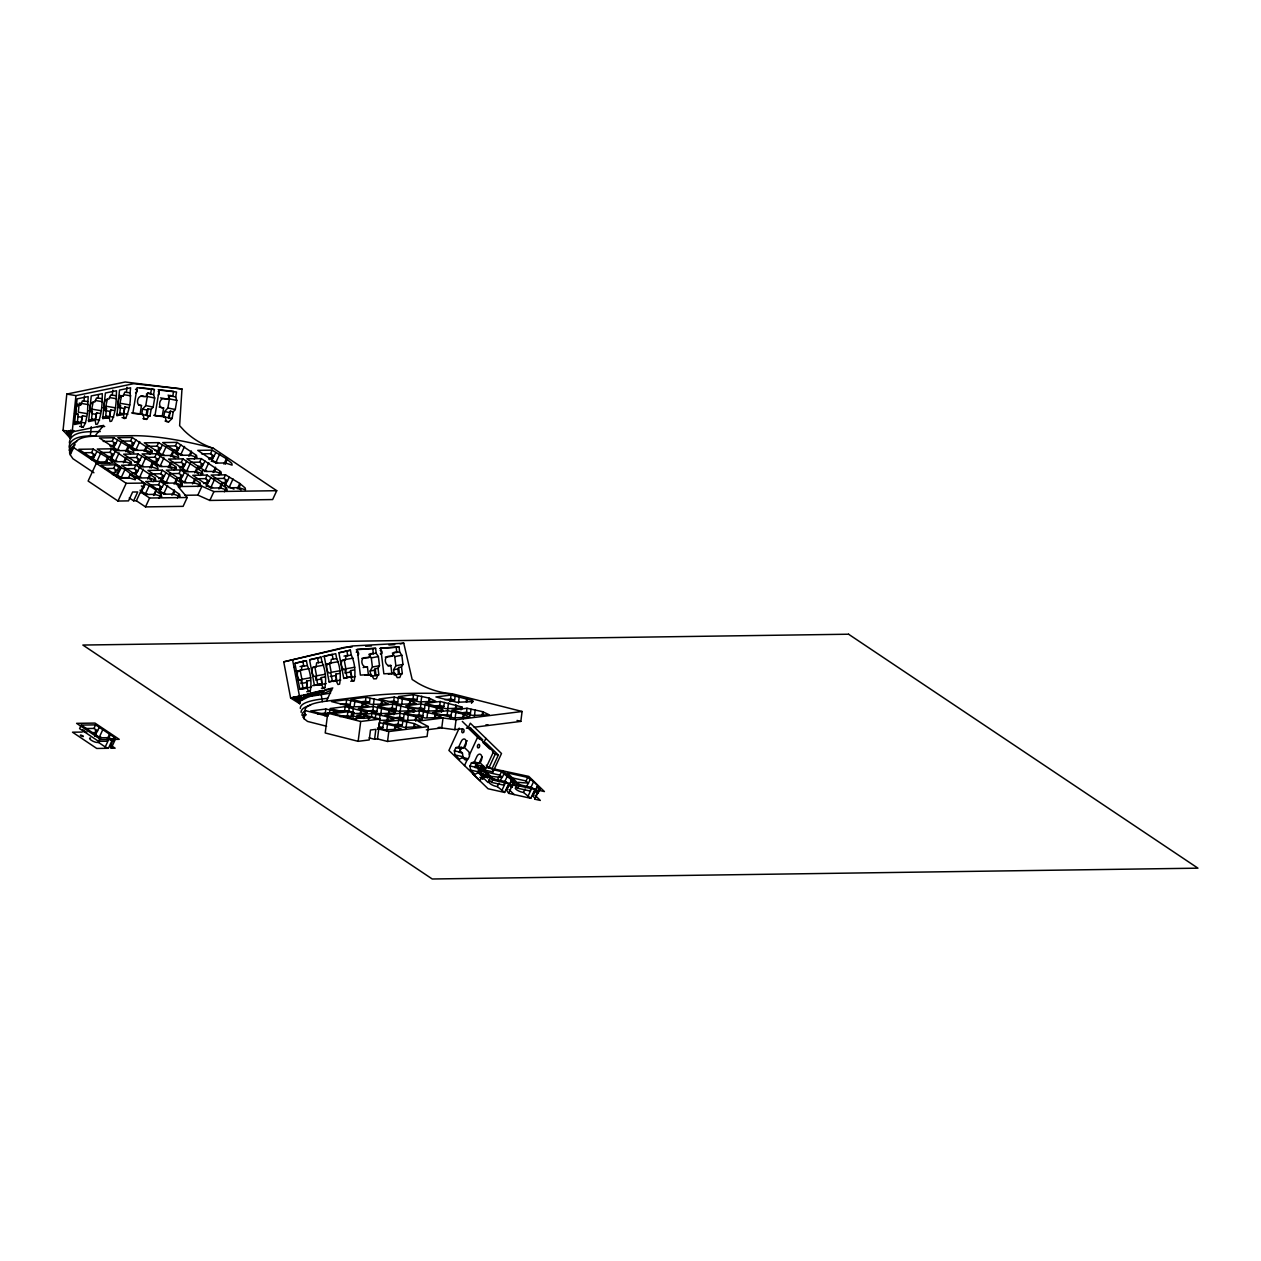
<?xml version="1.0" encoding="UTF-8"?>
<svg xmlns="http://www.w3.org/2000/svg" width="1261" height="1261" viewBox="0 0 1261 1261"><rect width="100%" height="100%" fill="white"/><g stroke="black" fill="none" stroke-linecap="round" stroke-linejoin="round"><path stroke-width="1.5" d="M326.615 726.257L307.526 721.418L304.011 718.66L305.052 710.542A112.497 19.908 7.3 0 1 326.52 701.116L332.116 688.664L290.629 698.027L296.146 696.702L300.213 701.652L298.447 696.151L301.158 695.505L299.724 703.733L290.629 698.027L283.741 661.836L344.3 647.382L352.055 646.956M72.665 429.922L70.08 438.056L63.05 430.348L66.801 394.078L125.202 382.004L181.978 388.971L179.614 425.666L184.216 430.647A94.039 81.855 -37.2 0 0 213.487 448.349L276.742 490.702L272.644 499.561L209.83 500.444L197.851 495.1L185.02 495.274M69.119 447.277A112.497 31.005 24.8 0 1 90.319 435.912L91.281 426.707M63.05 430.348L72.192 431.908L75.944 395.639L133.65 383.691L181.978 388.971M74.084 423.207L77.362 422.53L78.214 414.254L74.557 413.624M79.065 404.891L78.308 412.158L87.45 413.718L88.175 396.569L77.094 398.87L74.446 424.5L81.003 423.144L81.729 427.353L83.305 427.022L85.449 423.034L87.45 413.718M82.469 415.767L81.193 422.53L82.469 415.767L86.126 416.398M87.655 401.565L84.014 400.951L84.519 395.954M91.091 412.016L93.204 401.96M88.223 420.276L91.501 419.598L92.352 411.322L88.696 410.708M95.158 420.212L95.868 424.421L97.444 424.106C101.905 414.901 102.173 404.04 102.314 393.653L91.249 395.938L88.585 421.568L95.158 420.212L91.501 419.598M96.624 412.836L95.347 419.598L96.624 412.836L100.265 413.466M101.81 398.649L98.153 398.019L98.5 394.693M102.362 417.344L105.64 416.666L106.491 408.391L102.835 407.776M105.23 409.084L107.343 399.043M109.297 417.296L102.74 418.652L105.388 393.006L116.469 390.721C116.311 401.108 116.044 411.984 111.583 421.174L110.006 421.505L109.297 417.296L105.64 416.666M110.763 409.92L109.486 416.682L110.763 409.92L114.42 410.534M115.949 395.718L112.292 395.103L112.812 390.106M119.369 406.152L121.482 396.112M119.779 413.75L120.63 405.475L119.622 405.679A4.618 1.891 -80.3 0 1 118.124 401.55A4.618 1.891 -80.3 0 1 120.552 396.6L123.231 396.033L124.776 392.155L130.088 392.801C131.207 401.487 128.985 410.566 125.722 418.258L124.145 418.573L123.436 414.365L116.501 414.428M124.902 406.988L123.625 413.75L124.902 406.988L128.559 407.618M126.431 392.171L126.951 387.174M130.088 392.801L130.608 387.789L119.527 390.09L116.879 415.72L123.436 414.365M317.756 713.962L325.322 713.017L325.827 709.045L339.603 711.992M352.907 719.022L353.758 712.418L347.074 710.715L327.75 713.127L325.212 732.972L358.156 741.326L369.221 739.939L370.482 730.024L375.857 729.347L374.58 739.261L369.126 737.89M329.578 712.733L329.909 710.085M333.613 713.884L334.039 710.573M337.081 711.551L344.647 710.589L345.151 706.633L366.762 712.102L365.611 714.861M340.47 704.363L346.144 703.654L346.649 699.697L362.285 703.102L368.811 706.223L352.45 706.901L331.517 701.589L346.649 699.697M339.792 716.626L347.374 715.681L347.878 711.708L353.758 712.418M362.648 717.793L353.679 718.912L332.731 713.6L348.73 711.63L349.234 707.657M345.325 706.318L350.227 704.694L350.731 700.722M350.211 717.887L348.84 716.926L351.157 716.642L351.661 712.67M352.513 714.766L353.364 708.162M354.231 706.192L354.861 701.226M356.311 719.511L356.642 716.863L352.56 715.822M360.362 713.348L360.788 710.038M361.86 706.412L362.285 703.102M361.009 713.379L361.34 710.731M358.156 741.326L360.693 721.481L380.018 719.069L377.48 738.899L374.58 739.261M362.506 706.444L362.837 703.796M359.795 701.951L365.469 701.242L365.974 697.27L381.61 700.69L388.136 703.811L371.774 704.473L350.842 699.161L365.974 697.27M363.72 718.455L364.066 715.822L366.163 715.554L380.018 719.069M364.65 703.906L369.552 702.282L370.056 698.31M368.338 719.936L369.489 717.194L364.066 715.822M379.482 720.394L394.047 719.936L387.521 716.815L371.885 713.411L371.38 717.367L374.107 718.061M373.335 705.419L374.186 698.815M367.203 711.141L372.878 710.432L373.382 706.475L394.992 711.945L393.858 714.703M375.967 714.435L375.006 718.36M372.074 713.095L376.96 711.472L377.465 707.5M381.185 704.001L381.61 700.69M379.466 719.905L380.097 714.94M378.962 725.248L379.293 722.6L394.929 726.021L401.471 729.142L385.109 729.804L377.496 727.881M381.831 704.032L382.162 701.384M380.743 714.609L381.594 708.004M377.417 729.347A4.618 0.82 7.3 0 1 377.985 729.236L382.871 727.613L383.391 723.641M387.095 720.126L387.521 716.815M387.742 720.157L388.073 717.509M388.593 713.19L389.019 709.88M386.67 730.75L387.505 724.129M389.239 713.222L389.57 710.573M387.537 741.452L388.798 731.538L428.346 726.588L427.085 736.503L387.537 741.452L377.48 738.899M384.637 708.966L392.203 708.02L392.707 704.048L414.317 709.533L413.986 712.181M388.025 701.794L393.7 701.084L394.204 697.112L409.841 700.533L416.382 703.654L400.021 704.316L379.072 699.004L394.204 697.112M395.45 711.976L396.789 705.088M396.537 703.291L395.182 702.33L397.782 702.125L398.287 698.153M394.504 729.331L394.929 726.021M395.15 729.347L395.497 726.714M392.439 724.87L398.113 724.145L398.618 720.189L414.254 723.593L420.796 726.714L404.434 727.392L383.486 722.08L398.618 720.189M400.068 712.197L400.919 705.593M392.045 718.171L399.611 717.21L400.115 713.253L415.752 716.658L422.293 719.779L405.932 720.457L384.983 715.145L400.115 713.253M401.786 703.606L402.417 698.657M396.742 726.935A4.618 0.82 7.3 0 1 397.31 726.809L402.196 725.185L404.214 714.278M407.918 710.778L408.343 707.468M405.979 728.322L406.83 721.718M408.564 710.81L408.895 708.162M409.415 703.843L409.841 700.533M407.492 721.387L408.328 714.782M410.061 703.874L410.392 701.226M407.35 699.382L413.025 698.673L413.529 694.701L429.166 698.121L435.707 701.242L419.346 701.904L398.397 696.592L413.529 694.701M413.182 712.276L414.317 709.533M412.221 701.321L417.107 699.697L417.612 695.741M413.829 726.903L414.254 723.593M414.475 726.935L414.806 724.287M415.342 719.968L415.752 716.658M415.799 721.324L416.319 717.351M413.261 715.507L418.936 714.798L419.44 710.826L435.077 714.246L441.618 717.367L425.256 718.029L404.308 712.733L419.44 710.826M414.759 708.572L420.433 707.862L420.953 703.89L442.564 709.376L441.413 712.118M420.89 702.85L421.741 696.23M422.183 718.754L423.538 711.866M419.629 710.526L424.531 708.903L425.036 704.931M428.74 701.415L429.166 698.121M427.022 717.32L427.652 712.37M429.386 701.447L429.717 698.799M428.314 712.039L429.15 705.435M434.667 717.556L435.077 714.246M435.297 717.588L435.644 714.94M436.164 710.621L436.574 707.311M436.795 710.652L437.141 708.004M434.083 706.16L439.758 705.451L440.262 701.479L461.889 706.964L461.542 709.596M438.954 708.099L443.84 706.475L444.361 702.519M426.328 729.851L441.76 727.928L443.021 717.998L456.041 719.747L522.086 711.488L520.825 721.402L474.199 727.234M439.6 715.586L447.182 714.64L447.687 710.668L463.323 714.089L469.849 717.21L453.487 717.872L432.539 712.575L447.687 710.668M447.639 709.628L448.475 703.007M444.881 699.745L450.555 699.035L451.06 695.063L472.67 700.549L471.519 703.291M450.429 718.597L451.769 711.708M449.736 701.699L454.638 700.076L455.142 696.104M455.489 708.193L455.899 704.899M456.119 708.225L456.466 705.577M455.048 718.817L455.883 712.213M441.76 727.928L454.78 729.662L456.041 719.747M458.421 703.212L459.272 696.592M460.738 709.707L461.889 706.964M462.897 717.399L463.323 714.089M463.37 718.738L463.875 714.782M466.271 701.794L466.696 698.484M466.917 701.81L467.248 699.177M458.925 713.174L466.507 712.229L467.011 708.256L482.648 711.677L489.173 714.798L472.812 715.46L451.864 710.148L467.011 708.256M469.754 716.185L471.094 709.297M474.372 716.406L475.208 709.785M482.222 714.971L482.648 711.677M482.853 715.003L483.199 712.355M303.018 687.986L301.442 679.742L300.386 679.994A4.618 2.096 79.9 0 1 297.486 675.943A4.618 2.096 79.9 0 1 298.668 670.915L301.426 670.253L301.962 666.344L307.353 665.65C311.026 673.626 311.625 683.084 310.285 691.123L308.646 691.517L306.581 687.355L299.614 688.805M317.677 684.487L316.117 676.243L315.061 676.495A4.618 2.096 79.9 0 1 312.161 672.444A4.618 2.096 79.9 0 1 313.327 667.416L316.101 666.77L316.637 662.845L322.012 662.151C325.685 670.127 326.284 679.6 324.944 687.623L323.32 688.017L321.256 683.856L312.586 685.716M332.352 681.003L330.776 672.744L329.72 672.996A4.618 2.096 79.9 0 1 326.82 668.945A4.618 2.096 79.9 0 1 328.002 663.916L330.76 663.27L331.296 659.345L336.687 658.652C340.36 666.628 340.959 676.101 339.619 684.124L337.98 684.518L335.915 680.357L328.948 681.807M347.011 677.504L345.451 669.244L344.379 669.496A4.618 2.096 79.9 0 1 341.479 665.445A4.618 2.096 79.9 0 1 342.661 660.433L345.435 659.771L345.955 655.846L351.346 655.153C355.019 663.128 355.618 672.602 354.278 680.625L352.654 681.019L350.59 676.858L343.607 678.308M131.57 412.899L140.129 413.829L141.5 405.553L138.537 404.923M146.465 393.889L147.301 396.458L145.787 405.553L142.572 409.1L141.689 414.365L150.012 416.051L151.115 409.415L153.18 407.13L154.693 398.035L153.59 394.583L154.409 389.57L151.462 388.94L150.626 393.952L153.59 394.583M140.129 413.829L143.076 414.459L144.18 419.125L146.639 419.393L149.082 415.957M151.115 409.415L148.152 408.785L147.001 410.046L146.134 415.326L150.012 416.051M147.048 415.421L148.152 408.785M153.684 415.31L162.243 416.24L163.615 407.965L159.17 407.019M163.804 416.792L164.687 411.512L167.902 407.965L169.415 398.87L168.17 395.024M165.191 416.871L166.294 421.537L168.753 421.805L172.126 418.463L173.23 411.827L175.295 409.541L176.808 400.446L175.705 396.994L176.524 391.982L159.201 390.09L154.945 415.752L165.191 416.871L162.243 416.24M170.267 411.196L168.249 417.738L169.163 417.832L170.267 411.196L173.23 411.827M175.705 396.994L172.741 396.364L173.577 391.351L158.177 389.681M300.89 683.525L301.883 679.316L300.15 670.237L309.071 668.661M306.596 681.066L307.243 687.844L306.596 681.066L310.159 680.436M315.896 678.623L316.543 675.817L314.824 666.738L323.746 665.162M321.271 677.567L321.918 684.345L321.271 677.567L324.834 676.936M335.93 674.068L336.577 680.845L335.93 674.068L339.493 673.437M353.064 658.163L344.158 659.739L345.877 668.819L344.899 673.027L350.243 672.081L350.59 670.568L354.168 669.938M298.447 696.151L300.938 700.675L309.244 696.545L313.658 692.525L322.359 690.445L321.192 694.307L322.327 701.62M494.107 769.919L501.547 771.574L503.943 773.891L502.304 777.438L493.634 776.666A4.618 1.277 24.8 0 0 491.617 777.217A4.618 1.277 24.8 0 0 494.753 779.692M534.632 792.996L537.911 785.902L533.576 781.694L527.681 777.422L507.221 772.851L519.437 784.72L531.559 787.431L534.869 789.433L530.771 798.292L508.64 793.342L506.465 790.016L511.793 780.055L503.943 773.891M511.004 780.764L513.779 783.444L512.139 786.99L511.052 786.754L512.691 783.207L512.738 784.484L534.869 789.433M535.121 795.376L540.323 800.436L534.774 799.19L538.81 789.055L537.17 792.602L538.258 792.838L539.897 789.291L537.123 786.596L537.911 785.902M534.774 799.19L539.204 789.433M78.214 414.254L77.189 414.459A4.618 1.891 -80.3 0 1 75.692 410.329A4.618 1.891 -80.3 0 1 78.135 405.364L80.799 404.813L82.359 400.935L84.014 400.951M361.812 658.4L369.032 657.422L370.529 653.671L376.219 653.34L378.379 656.54L379.498 665.682L378.048 668.235L378.867 674.919L370.797 676.337L370.135 671.025L372.405 667.037L371.286 657.895L368.874 654.333L373.13 653.529M377.89 674.966L376.377 678.733L373.776 678.875L371.27 674.509L360.394 675.092L357.226 649.305L375.605 648.312L376.219 653.34M385.267 657.139L392.486 656.161L393.984 652.394L399.674 652.063L401.833 655.263L402.953 664.405L401.502 666.974L402.322 673.642L394.252 675.061L393.605 669.749L395.859 665.761L394.74 656.618L393.133 654.254M479.889 777.391L483.168 779.03L480.662 777.375M93.913 472.765L72.902 458.705L70.253 454.811L73.611 447.56A112.497 31.005 24.8 0 1 94.811 436.211L103.591 425.414L72.192 431.908M82.595 452.746L91.596 452.62L93.235 449.074L107.484 457.68L112.071 462.22M92.368 460.328L96.939 451.564M96.656 462.03L100.738 453.172M116.044 475.98L120.757 467.106L114.688 463.039L96.309 463.307L88.128 481.04L117.998 501.043L128.512 500.885L132.61 492.026L137.717 491.948L133.619 500.822L129.284 497.922M103.197 441.413L112.182 441.287L113.821 437.74L128.07 446.331L133.43 450.855L133.824 452.699L126.951 450.54L118.424 450.65L99.43 437.945L113.821 437.74M105.026 462.992L107.484 457.68M100.975 452.494L109.975 452.368L111.614 448.821L131.223 461.952L128.811 465.498M106.287 462.456L107.926 458.909M112.954 448.979L117.525 440.215M110.747 460.076L115.318 451.296M117.241 450.681L121.34 441.823M119.117 452.904L115.019 461.762L112.213 460.58M104.695 468.509L113.695 468.383L115.334 464.836L118.77 467.137L120.757 467.106M125.611 451.643L128.07 446.331M121.576 441.145L130.561 441.019L132.2 437.472L151.809 450.603L150.169 454.149M112.087 473.742A4.618 1.277 24.8 0 1 112.623 472.576L116.091 472.528L114.924 470.7L117.131 470.668L118.77 467.137M127.125 451.801L128.512 447.56M116.611 476.563L121.198 467.799L117.478 465.309M123.405 462.74L125.864 457.412M124.666 462.204L126.305 458.657M131.333 448.727L135.904 439.963M120.898 478.266L124.997 469.407L121.198 467.799M139.719 441.555L135.621 450.429L132.799 449.231M127.44 457.648L136.44 457.522L138.079 453.976L152.313 462.566L157.672 467.09L158.066 468.934L151.194 466.775L142.666 466.901L123.673 454.181L138.079 453.976M128.37 478.203L130.009 474.656L131.995 474.64L144.574 483.058L136.377 500.775L133.619 500.822M117.998 501.043L126.195 483.31L144.574 483.058M125.233 468.729L134.218 468.603L135.857 465.057L155.466 478.187L153.054 481.734M137.197 465.214L141.784 456.45M143.99 451.391L146.449 446.063M146.891 447.308L145.251 450.855L148.94 453.329M135.873 474.451L139.561 467.532M141.484 466.917L145.582 458.058M149.397 454.149L151.809 450.603M139.277 478.014L143.376 469.139M148.026 446.299L157.026 446.173L158.665 442.627L172.915 451.217L178.274 455.757L178.668 457.585L171.795 455.426L163.268 455.552L144.274 442.832L158.665 442.627M149.854 467.878L152.313 462.566M145.819 457.38L154.819 457.254L156.459 453.708L176.051 466.838L173.655 470.4M152.754 463.812L151.367 468.036M157.798 453.881L162.37 445.101M140.854 492.799L145.441 484.035L141.736 481.56M147.647 478.975L150.106 473.647M150.548 474.893L148.908 478.439L151.367 480.078M155.576 464.962L160.163 456.198M162.07 455.584L166.168 446.709M145.141 494.501L149.239 485.643L145.441 484.035M159.863 466.665L163.962 457.79M151.683 473.884L160.683 473.758L162.322 470.211L181.931 483.326L180.291 486.872M145.504 506.89L149.602 498.016L187.211 497.496L183.113 506.355L145.504 506.89L136.377 500.775M170.456 456.545L172.915 451.217M166.405 446.047L175.405 445.905L177.044 442.375L196.637 455.489L194.241 459.051M153.527 495.463L155.97 490.151L149.239 485.643M173.356 452.463L171.717 456.009L175.405 458.468M151.273 484.933L158.476 484.839L160.115 481.292L179.708 494.422L177.312 497.969M154.772 494.927L155.97 490.151M161.455 481.45L166.026 472.686M168.233 467.626L170.692 462.314M169.746 467.784L171.133 463.544M176.162 453.613L180.749 444.849M159.233 492.547L160.872 489L159.706 487.172L162.18 487.313L163.82 483.767M159.296 492.468L161.755 487.14M158.933 498.237L161.329 494.675L156.411 491.38M169.825 474.294L165.743 483.152L162.921 481.97M180.449 455.316L184.547 446.457M163.52 494.249L167.618 485.375M172.284 462.535L181.269 462.409L182.908 458.862L202.517 471.992L200.105 475.539M174.113 484.129L176.572 478.802M170.062 473.616L179.062 473.49L180.701 469.943L200.31 483.073L197.898 486.636M177.013 480.047L175.374 483.594L179.062 486.052M182.041 470.117L186.612 461.337M188.835 456.277L191.294 450.965M171.89 495.21L174.349 489.883M190.096 455.741L191.719 452.195M173.151 494.675L174.79 491.128M182.341 475.791L180.307 475.823L181.474 477.651L179.834 481.198L184.405 472.434M186.329 471.819L190.427 462.945M179.519 486.888L181.931 483.326M184.106 482.9L188.204 474.026M194.698 472.78L197.157 467.453M190.663 462.283L199.648 462.156L201.287 458.61L220.896 471.724L218.484 475.287M197.599 468.698L195.959 472.245L198.418 473.884M192.492 483.861L194.951 478.55M108.903 738.93L112.97 741.137L114.609 737.59L95.615 724.87L81.224 725.075L79.585 728.622L98.579 741.342L107.106 741.216L108.745 737.669L112.513 739.419L108.414 748.277L96.75 748.451L72.507 732.2L82.233 732.074M193.753 483.326L195.392 479.779M201.303 468.004L204.991 461.085M201.508 453.834L210.508 453.708L212.147 450.161L226.381 458.752L231.74 463.291L232.134 465.12L225.262 462.96L216.734 463.086L197.741 450.366L212.147 450.161M204.708 471.551L208.806 462.692M211.265 461.416L215.852 452.636M197.851 495.1L201.949 486.226L213.929 491.585L276.742 490.702M196.527 478.77L205.527 478.644L207.167 475.098L226.759 488.228L224.363 491.79M215.552 463.118L219.65 454.244M84.976 728.543L93.976 728.417L95.615 724.87M206.284 486.352L210.871 477.588M213.077 472.512L215.536 467.2M214.338 471.977L215.978 468.43M94.811 736.03L99.32 727.345M210.571 488.054L214.669 479.18M223.922 464.08L226.381 458.752M226.822 459.997L225.435 464.221M99.036 737.811L103.118 728.953M98.579 741.342L100.218 737.795L108.745 737.669M209.83 500.444L213.929 491.585M90.461 737.937A4.618 1.277 24.8 0 0 91.265 740.239A4.618 1.277 24.8 0 0 97.192 742.445L98.516 742.43L100.975 737.118L99.651 737.133A4.618 1.277 24.8 0 1 96.861 736.503M218.941 489.016L221.4 483.688M213.109 478.534L223.906 478.392L225.546 474.845L239.779 483.436L245.138 487.96L245.532 489.804L238.66 487.644L230.132 487.771L211.139 475.05L225.546 474.845M220.202 488.48L221.841 484.933M107.406 738.788L109.865 733.461M224.726 486.005L229.25 477.32M110.306 734.706L108.667 738.252L112.97 741.137M108.414 748.277L105.246 746.938L109.344 738.079M228.95 487.786L233.049 478.928M112.213 741.137L114.609 737.59M113.853 737.606L110.353 746.875L111.236 748.246L115.129 748.183L111.898 746.023M111.236 748.246L115.318 739.372L114.452 738M237.32 488.748L239.779 483.436M238.833 488.905L240.22 484.665M459.225 728.117L448.916 750.437L480.11 780.732L482.963 774.569L480.819 775.121L478.313 772.678L474.924 774.301L470.589 770.093L469.975 765.994L471.456 762.763L474.309 762.038L479.101 763.11L481.639 757.625A4.618 2.743 -77.4 0 1 482.191 756.647M466.286 759.185L467.5 758.602L462.708 757.53L459.319 759.154L454.985 754.945L454.37 750.831L455.867 747.615L458.72 746.875L463.512 747.946L466.034 742.477A4.618 2.743 -77.4 0 1 467.264 740.743M458.72 746.875L461.242 741.405A4.618 2.743 -77.4 0 1 465.277 739.482A4.618 2.743 -77.4 0 1 465.577 745.614L464.615 747.71L468.95 751.919L469.565 756.017L468.067 759.232L465.214 759.973L462.708 757.53M467.973 728.227L470.306 723.199L501.5 753.511L492.988 771.921L485.012 770.14L484.539 767.066L480.205 762.858L481.182 760.761A4.618 2.743 -77.4 0 0 480.882 754.63A4.618 2.743 -77.4 0 0 476.847 756.553L474.309 762.038M465.136 758.823L462.976 756.726L462.424 753.038L459.225 752.313L460.659 748.687L463.512 747.946M461.652 747.221L460.029 750.721L462.424 753.038M464.505 765.585L467.358 759.421M469.407 754.992L477.919 736.582M483.578 743.375L485.895 738.363M478.313 772.678L488.417 776.524L487.849 777.738L485.075 775.042L482.9 776.082L478.565 771.874L478.014 768.185L474.83 767.476L476.248 763.835L479.101 763.11M484.886 775.83L479.448 770.55L481.087 767.003L484.807 767.839M485.012 770.14L493.508 751.729L462.314 721.418M487.849 777.738L484.665 777.028L485.217 775.814M492.988 771.921L492.531 768.847L488.937 767.76L495.163 754.299L492.452 751.666M492.137 768.469L498.347 755.008L486.131 743.139L482.947 742.43L489.725 749.018M483.089 773.75L481.891 774.333L490.939 776.35L488.086 782.529L481.592 776.209M493.303 778.872L505.425 781.584L503.785 785.13L491.664 782.419L493.303 778.872L481.087 767.003M497.37 780.118L499.009 776.571M502.304 777.438L499.908 775.121L501.547 771.574M505.425 781.584L508.75 783.585L504.652 792.46L497.386 786.612L499.025 783.081M500.27 780.764L501.91 777.233M504.179 782.939L507.458 775.846M501.72 790.836L505.819 781.962M511.793 780.055L506.465 790.016M508.64 793.342L513.069 783.585M531.559 787.431L529.919 790.978L517.798 788.267L519.437 784.72M530.061 779.739L528.422 783.286L526.042 780.969L527.681 777.422M530.771 798.292L523.504 792.46L525.143 788.913M526.389 786.612L528.422 783.286M531.117 787.006L533.576 781.694M527.839 796.668L531.937 787.81M535.105 798.292L532.583 795.849L537.123 786.596M301.158 695.505L301.978 699.745L304.468 694.716L303.334 698.862L307.936 693.897L310.931 693.172L309.244 696.545L330.571 693.124M313.658 692.525L311.814 695.899L316.479 691.848L314.667 695.3L319.474 691.138L317.804 694.764L322.359 690.445M375.211 668.787L376.03 675.47L375.053 675.518L374.391 670.206L375.211 668.787L378.048 668.235M398.665 667.51L399.485 674.194L398.508 674.241L397.861 668.945L398.665 667.51L401.502 666.974M305.004 698.027L307.936 693.897L306.975 697.254L310.931 693.172M163.615 407.965L162.023 407.792A4.618 3.074 -78 0 1 159.706 402.905A4.618 3.074 -78 0 1 163.536 398.697L167.713 399.138L170.156 395.702L172.741 396.364M532.583 795.849L533.813 794.761M74.021 430.758L71.562 433.264L70.915 430.285M331.753 690.13L321.192 694.307L325.385 689.735L332.857 687.954M480.819 775.121L488.795 776.902L490.939 776.35M283.741 661.836L352.513 645.963L403.756 643.189L412.158 679.474L418.195 683.32A94.039 86.631 -60.5 0 0 452.352 693.802L522.086 711.488M295.184 663.128L306.407 660.669L307.353 665.65M309.843 659.629L321.066 657.17L322.012 662.151M322.595 656.587L332.163 654.301L333.125 659.282M339.177 652.631L350.4 650.172L351.346 655.153M306.407 660.669L294.916 663.396L299.787 688.979L306.581 687.355M321.066 657.17L309.575 659.897L314.446 685.48L321.256 683.856M350.4 650.172L338.91 652.914L343.78 678.481L350.59 676.858M335.915 680.357L329.121 681.98L324.25 656.398L335.741 653.671L336.687 658.652M350.243 672.081L351.851 677.189L350.59 670.568M92.352 411.322L91.328 411.527A4.618 1.891 -80.3 0 1 89.83 407.398A4.618 1.891 -80.3 0 1 92.274 402.448L94.938 401.896L96.498 398.019L98.153 398.019M106.491 408.391L105.467 408.611A4.618 1.891 -80.3 0 1 103.922 405.632M356.217 649.746L375.605 648.312M400.21 643.867L403.756 643.189M379.687 648.469L399.059 647.035L399.674 652.063M392.344 653.072L396.6 652.252M371.286 657.895L378.379 656.54M394.74 656.618L401.833 655.263M363.152 667.542L367.408 666.722L368.433 675.045L371.27 674.509M372.405 667.037L379.498 665.682M388.025 665.997L390.863 665.445L391.887 673.768L394.725 673.232L397.231 677.614L399.832 677.472L401.345 673.705L402.322 673.642M395.859 665.761L402.953 664.405M370.135 671.025L374.391 670.206M393.605 669.749L397.861 668.945M344.017 656.098L347.595 655.452M300.023 666.58L303.602 665.95M341.857 660.401L345.435 659.771M338.405 661.662L329.484 663.239L331.217 672.318L340.123 670.726M325.417 664.216L330.76 663.27M312.539 667.4L316.101 666.77M296.083 671.215L301.426 670.253M345.877 668.819L354.798 667.227M341.873 669.875L345.451 669.244M316.543 675.817L325.464 674.225M301.883 679.316L310.805 677.724M297.88 680.373L301.442 679.742M330.224 676.526L335.584 675.581M315.565 680.026L320.909 679.08M302.672 683.21L306.25 682.579M351.252 677.346L355.429 676.558M333.014 681.476L340.754 680.057M316.558 685.29L326.095 683.557M317.835 685.306L321.413 684.676M301.899 688.79L311.42 687.056M301.395 689.121L306.738 688.175M350.716 681.255L354.278 680.625M321.382 688.254L324.944 687.623M306.722 691.753L310.285 691.123M327.608 698.31L321.807 699.035A112.497 19.908 7.3 0 0 300.339 708.461M326.52 701.116L365.17 696.277A238.849 42.259 7.3 0 1 452.352 693.802M325.827 709.045L310.695 710.936L327.828 715.286M345.151 706.633L330.019 708.524L343.339 711.898M451.06 695.063L435.912 696.955L456.86 702.267L473.222 701.605L471.866 700.643M373.382 706.475L358.25 708.367L379.198 713.679L395.56 713.001L394.189 712.055M392.707 704.048L377.575 705.955L398.523 711.251L414.885 710.589L413.513 709.628M328.948 713.994L326.804 714.262L328.159 715.223L324.503 715.681M420.953 703.89L405.806 705.782L426.754 711.094L443.115 710.432L441.76 709.47M440.262 701.479L425.13 703.37L446.079 708.682L462.44 708.02L461.085 707.058M352.749 713.6L367.314 713.159L365.958 712.213M395.828 708.997L393.684 709.265L395.04 710.227L391.399 710.684M371.885 713.411L356.753 715.302L364.366 717.225M403.236 718.203L401.093 718.471L402.448 719.416M422.561 715.775L420.417 716.043L421.773 717.005M450.808 715.617L448.648 715.885L450.019 716.847M470.132 713.206L467.973 713.474L469.344 714.435M443.021 717.998L417.958 721.134L428.346 726.588M438.197 727.55L440.341 727.282M485.769 724.98L487.912 724.712M454.78 729.662L462.551 728.7M466.428 728.212L470.321 727.723M365.627 646.231L371.459 645.916M388.908 644.97L394.725 644.655M399.059 647.035L380.68 648.028L383.848 673.815L394.725 673.232M369.032 657.422L364.587 657.675A4.618 3.247 79.2 0 0 361.891 662.419A4.618 3.247 79.2 0 0 365.722 666.817L367.408 666.722M392.486 656.161L388.057 656.398A4.618 3.247 79.2 0 0 385.362 661.142A4.618 3.247 79.2 0 0 389.176 665.54L390.863 665.445M364.807 675.25L368.433 675.045M388.262 673.973L391.887 673.768M97.034 426.628L104.71 426.517M100.265 431.561L90.587 431.703A112.497 31.005 24.8 0 0 69.387 443.052M90.319 435.912L96.12 435.833M94.811 436.211L131.57 435.691A238.849 65.84 24.8 0 1 213.487 448.349M132.2 437.472L117.809 437.677L136.803 450.398L145.33 450.272L152.203 452.431L151.036 450.603M177.044 442.375L162.653 442.564L181.647 455.284L190.175 455.174L197.047 457.333L195.881 455.505M115.476 443.588L113.427 443.62L114.593 445.432L111.126 445.48A4.618 1.277 24.8 0 0 110.29 445.811M133.855 443.32L131.806 443.352L132.972 445.18L129.505 445.228A4.618 1.277 24.8 0 0 128.685 445.905M93.235 449.074L78.844 449.279L97.838 461.999L106.365 461.889L109.786 463.481M111.614 448.821L97.223 449.026L116.217 461.747L124.744 461.621L131.617 463.78L130.45 461.952M160.305 448.475L158.271 448.506L159.422 450.335L155.954 450.382A4.618 1.277 24.8 0 0 155.135 450.697M178.684 448.222L176.65 448.238L177.801 450.067L174.333 450.114A4.618 1.277 24.8 0 0 173.514 450.808M119.18 449.972L117.856 450.004A4.618 1.277 24.8 0 1 117.084 449.925M137.559 449.72L136.235 449.736A4.618 1.277 24.8 0 1 133.445 449.105M156.459 453.708L142.052 453.913L161.045 466.633L169.573 466.507L176.445 468.666L175.295 466.854M94.874 454.922L92.841 454.953L94.008 456.781L90.524 456.829A4.618 1.277 24.8 0 0 89.704 457.144M113.254 454.669L111.22 454.701L112.387 456.529L108.903 456.577A4.618 1.277 24.8 0 0 108.083 457.254M164.025 454.874L162.701 454.89A4.618 1.277 24.8 0 1 159.911 454.259M182.404 454.606L181.08 454.622A4.618 1.277 24.8 0 1 178.274 453.992M213.787 456.009L211.738 456.041L212.904 457.869L209.436 457.916A4.618 1.277 24.8 0 0 208.601 458.232M182.908 458.862L168.517 459.067L187.511 471.787L196.038 471.661L202.911 473.821L201.744 471.992M201.287 458.61L186.896 458.815L205.89 471.519L214.417 471.409L221.29 473.569L220.123 471.74M139.719 459.824L137.67 459.855L138.836 461.668L135.368 461.731A4.618 1.277 24.8 0 0 134.549 462.046M158.098 459.556L156.049 459.587L157.215 461.416L153.747 461.463A4.618 1.277 24.8 0 0 152.928 462.156M98.594 461.321L97.27 461.337A4.618 1.277 24.8 0 1 94.48 460.706M116.974 461.069L115.649 461.085A4.618 1.277 24.8 0 1 112.859 460.454M217.491 462.409L216.167 462.424A4.618 1.277 24.8 0 1 215.395 462.361M115.334 464.836L100.927 465.041L119.921 477.746L128.449 477.635L135.321 479.795L134.927 477.951L130.009 474.656M135.857 465.057L121.466 465.262L140.46 477.982L148.987 477.856L155.86 480.015L154.693 478.187M184.563 464.71L182.514 464.742L183.68 466.57L180.213 466.617A4.618 1.277 24.8 0 0 179.393 467.295M202.942 464.458L200.893 464.474L202.059 466.302L198.592 466.349A4.618 1.277 24.8 0 0 197.772 467.043M143.439 466.207L142.099 466.239A4.618 1.277 24.8 0 1 139.309 465.593M161.802 465.955L160.478 465.971A4.618 1.277 24.8 0 1 155.513 464.332M162.322 470.211L147.931 470.416L166.925 483.136L175.452 483.01L182.325 485.17L181.158 483.341M180.701 469.943L166.31 470.148L185.304 482.868L193.831 482.758L200.704 484.918L199.537 483.089M137.512 470.905L135.463 470.936L136.629 472.765L133.162 472.812A4.618 1.277 24.8 0 0 132.342 473.49M188.267 471.11L186.943 471.125A4.618 1.277 24.8 0 1 183.05 470.038M206.646 470.842L205.322 470.873A4.618 1.277 24.8 0 1 202.532 470.227M207.167 475.098L192.76 475.302L211.753 488.023L220.281 487.897L227.153 490.056L226.003 488.243M163.962 476.059L161.928 476.091L163.095 477.919L159.611 477.966A4.618 1.277 24.8 0 0 158.791 478.644M120.678 477.068L119.354 477.099A4.618 1.277 24.8 0 1 116.564 476.453M141.216 477.304L139.892 477.32A4.618 1.277 24.8 0 1 137.102 476.69M128.906 478.14L122.081 478.234L117.336 475.066M181.474 477.651L177.99 477.698A4.618 1.277 24.8 0 0 177.171 478.392M136.314 478.455L124.997 469.407M160.115 481.292L145.709 481.497L164.718 494.217L173.23 494.091L180.102 496.251L178.952 494.422M208.806 480.945L206.757 480.977L207.923 482.805L204.455 482.853A4.618 1.277 24.8 0 0 203.636 483.546M227.185 480.693L225.136 480.725L226.302 482.537L222.834 482.6A4.618 1.277 24.8 0 0 222.314 483.751M167.681 482.459L166.357 482.474A4.618 1.277 24.8 0 1 163.567 481.828M186.061 482.191L184.737 482.206A4.618 1.277 24.8 0 1 181.947 481.576M201.949 486.226L178.116 486.573L187.211 497.496M212.526 487.345L211.186 487.361A4.618 1.277 24.8 0 1 208.396 486.73M160.872 489L157.404 489.047A4.618 1.277 24.8 0 0 156.585 489.725M147.096 493.792L145.756 493.823A4.618 1.277 24.8 0 1 142.966 493.177M165.475 493.54L164.135 493.555A4.618 1.277 24.8 0 1 159.185 491.916M97.255 730.718L95.221 730.75L96.388 732.578L92.904 732.625A4.618 1.277 24.8 0 0 92.1 733.303M112.513 739.419L100.848 739.576L76.606 723.341L94.985 723.089L119.228 739.324L115.318 739.372M139.908 387.679L149.523 388.735M154.409 389.57L137.086 387.679L132.831 413.34L143.076 414.459M150.626 393.952L148.041 393.29L145.598 396.726L141.421 396.269A4.618 3.074 -78 0 0 137.591 400.494A4.618 3.074 -78 0 0 139.908 405.38L141.5 405.553M160.478 397.893L167.713 399.138M356.642 716.863L364.476 718.297M363.31 717.966L370.04 718.25L368.685 717.288M123.499 394.598L130.813 395.844M119.574 395.418L123.231 396.033M109.36 397.53L116.674 398.775M66.801 394.078L75.944 395.639M120.725 403.378L129.867 404.939M95.221 400.462L102.519 401.707M118.692 407.539L124.177 408.485M106.586 406.31L115.728 407.87M79.254 403.079L88.38 404.623M77.142 404.198L80.799 404.813M104.553 410.471L110.022 411.401M119.968 413.135L127.865 414.254M92.447 409.242L101.589 410.787M122.065 417.627L125.722 418.258M92.226 413.703L95.883 414.333M105.829 416.051L113.726 417.17M105.561 417.486L109.203 418.116M78.087 416.634L81.744 417.249M91.69 418.983L99.587 420.102M75.723 421.6L85.449 423.034M77.362 422.53L81.003 423.144M79.648 426.407L83.305 427.022M169.652 395.339L172.615 395.97M147.537 392.928L150.5 393.558M169.415 398.87L176.808 400.446M147.301 396.458L154.693 398.035M141.153 395.781L144.117 396.411M167.902 407.965L175.295 409.541M145.787 405.553L153.18 407.13M164.687 411.512L169.116 412.457M142.572 409.1L147.001 410.046M165.286 417.107L172.126 418.463M165.049 421.016L168.753 421.805M142.934 418.605L146.639 419.393M495.163 754.299L498.347 755.008M455.867 747.615L460.659 748.687M454.37 750.831L459.162 751.903M454.985 754.945L462.976 756.726M471.456 762.763L476.248 763.835M483.94 766.373L476.563 764.733L492.168 779.881L508.75 783.585M494.123 768.989L528.816 776.413L544.421 791.561L538.857 790.332M486.147 767.429L492.531 768.847M469.975 765.994L474.766 767.066M479.448 770.55L499.908 775.121M511.162 777.643L526.042 780.969M470.589 770.093L478.565 771.874M528.028 783.065L519.753 782.514A4.618 1.277 24.8 0 0 517.845 783.286A4.618 1.277 24.8 0 0 521.975 786.029M512.691 783.207L513.779 783.444M538.81 789.055L539.897 789.291M497.953 780.874L499.845 781.3M497.386 786.612L495.494 786.202A4.618 1.277 24.8 0 1 490.387 783.853A4.618 1.277 24.8 0 1 489.646 781.867M523.504 792.46L521.628 792.034A4.618 1.277 24.8 0 1 516.143 789.402A4.618 1.277 24.8 0 1 516.427 787.699M504.652 792.46L488.07 788.755L472.481 773.592M81.177 734.974C77.693 735.021 86.063 738.126 82.469 735.51M450.555 699.035L454.638 700.076M517.026 720.441L520.825 721.402M413.025 698.673L417.107 699.697M439.758 705.451L443.84 706.475M466.507 712.229L470.589 713.253M393.7 701.084L397.782 702.125M420.433 707.862L424.531 708.903M447.182 714.64L451.265 715.681M365.469 701.242L369.552 702.282M392.203 708.02L396.285 709.06M418.936 714.798L423.018 715.838M346.144 703.654L350.227 704.694M372.878 710.432L376.96 711.472M399.611 717.21L403.693 718.25M344.647 710.589L348.73 711.63M398.113 724.145L402.196 725.185M347.374 715.681L351.157 716.642M327.75 713.127L360.693 721.481M325.322 713.017L328.049 713.71M378.789 726.572L382.871 727.613M378.741 728.984L388.798 731.538M305.052 710.542L327.97 716.358M84.944 731.222L82.611 729.662M84.172 732.042L86.977 731.995M210.508 453.708L214.212 456.183M175.405 445.905L179.109 448.396M199.648 462.156L203.352 464.631M223.906 478.392L227.611 480.867M238.581 488.212L241.04 489.867M233.963 489.142L229.565 487.109A4.618 1.277 24.8 0 1 227.847 486.825M157.026 446.173L160.73 448.648M181.269 462.409L184.973 464.883M205.527 478.644L209.231 481.135M130.561 441.019L134.265 443.494M154.819 457.254L158.523 459.745M169.494 467.09L171.953 468.729M179.062 473.49L182.766 475.98M112.182 441.287L115.886 443.762M126.872 451.107L130.561 453.582M136.44 457.522L140.144 459.997M160.683 473.758L164.387 476.232M109.975 452.368L113.679 454.843M134.218 468.603L137.922 471.078M158.476 484.839L162.18 487.313M91.596 452.62L95.3 455.111M141.327 485.926L143.801 487.581M113.695 468.383L117.131 470.668M140.003 490.23L146.339 494.47L154.851 494.359L161.739 496.519L160.573 494.69M140.475 491.916L149.602 498.016M73.611 447.56L97.333 463.449M96.309 463.307L126.195 483.31M93.976 728.417L97.68 730.891M81.224 725.075L100.218 737.795M98.516 742.43L105.246 746.938M535.484 790.143L538.258 792.838M535.042 790.537L537.17 792.602M502.698 770.566L518.287 785.729M513.716 784.31L517.798 788.267M509.365 784.31L512.139 786.99M508.924 784.689L511.052 786.754M486.32 765.206L488.937 767.76M509.003 789.544L514.189 794.588M475.633 765.868L478.014 768.185M488.953 779.787L491.664 782.419M481.891 774.333L484.665 777.028M299.724 703.733L293.387 697.365L299.819 702.676L296.146 696.702M66.628 431.104L70.269 436.322L68.851 431.026M66.581 431.451L70.08 438.056M68.977 430.616L70.774 434.73L70.648 430.269M112.292 395.103L110.637 395.087L109.076 398.965L106.413 399.516A4.618 1.891 -80.3 0 0 103.985 404.466M346.838 650.802L347.784 655.783M317.504 657.801L318.45 662.782M302.829 661.3L303.791 666.281M292.647 660.244L299.535 696.435M396.222 647.571L396.837 652.615M372.767 648.848L373.382 653.876M380.223 650.44A1.844 1.293 79.2 0 1 382.099 652.363A1.844 1.293 79.2 0 1 380.318 653.813M356.248 652.221A1.844 1.293 79.2 0 1 358.439 652.694A1.844 1.293 79.2 0 1 357.541 655.294M294.412 667.195A1.844 0.835 79.9 0 1 294.475 667.668M304.011 718.66A112.497 19.908 7.3 0 1 304.5 716.579M305.225 715.602A112.497 19.908 7.3 0 1 306.265 714.672M303.018 717.462A112.497 19.908 7.3 0 1 305.272 713.474M302.041 715.35A112.497 19.908 7.3 0 1 305.651 710.479M301.127 712.339A112.497 19.908 7.3 0 1 310.647 705.151M158.256 391.635A1.844 1.229 -78 0 1 158.319 395.087M135.494 389.397A1.844 1.229 -78 0 1 137.118 390.689A1.844 1.229 -78 0 1 135.542 392.865M207.293 486.273A4.618 1.277 24.8 0 1 206.237 485.721M116.122 449.72A4.618 1.277 24.8 0 1 113.963 448.9M111.157 447.198A4.618 1.277 24.8 0 1 110.306 446.173M225.672 486.005A4.618 1.277 24.8 0 1 224.6 485.469M92.305 459.698A4.618 1.277 24.8 0 1 91.344 459.13M90.556 458.531A4.618 1.277 24.8 0 1 90.004 457.995M180.843 481.119A4.618 1.277 24.8 0 1 179.771 480.567M199.396 468.651A4.618 1.277 24.8 0 1 198.623 468.067M177.171 453.534A4.618 1.277 24.8 0 1 176.114 452.998M131.27 448.096A4.618 1.277 24.8 0 1 130.309 447.513M157.735 453.251A4.618 1.277 24.8 0 1 156.774 452.667M113.443 474.877A4.618 1.277 24.8 0 1 112.655 474.294M70.253 454.811A112.497 31.005 24.8 0 1 74.21 447.513M121.513 477.572A4.618 1.277 24.8 0 1 120.741 477.509M119.779 477.288A4.618 1.277 24.8 0 1 117.62 476.485M214.449 462.141A4.618 1.277 24.8 0 1 212.274 461.321M209.468 459.619A4.618 1.277 24.8 0 1 208.617 458.594M161.392 480.835A4.618 1.277 24.8 0 1 160.431 480.252M153.779 463.165A4.618 1.277 24.8 0 1 153.227 462.629M180.244 468.32A4.618 1.277 24.8 0 1 179.677 467.768M69.591 453.188A112.497 31.005 24.8 0 1 75.203 444.834M69.197 450.65A112.497 31.005 24.8 0 1 76.732 441.429M95.757 736.03A4.618 1.277 24.8 0 1 94.685 735.494M848.574 634.22L82.863 645.049L432.239 878.996L1197.95 868.167L848.574 634.22M470.542 727.991L467.342 727.282L479.558 739.151L482.758 739.86L470.542 727.991M479.164 747.379A1.844 1.103 -77.4 0 0 479.007 744.368A1.844 1.103 -77.4 0 0 477.383 746.685A1.844 1.103 -77.4 0 0 479.164 747.379M463.559 732.231A1.844 1.103 -77.4 0 0 463.417 729.221A1.844 1.103 -77.4 0 0 461.778 731.538A1.844 1.103 -77.4 0 0 463.559 732.231"/></g></svg>
